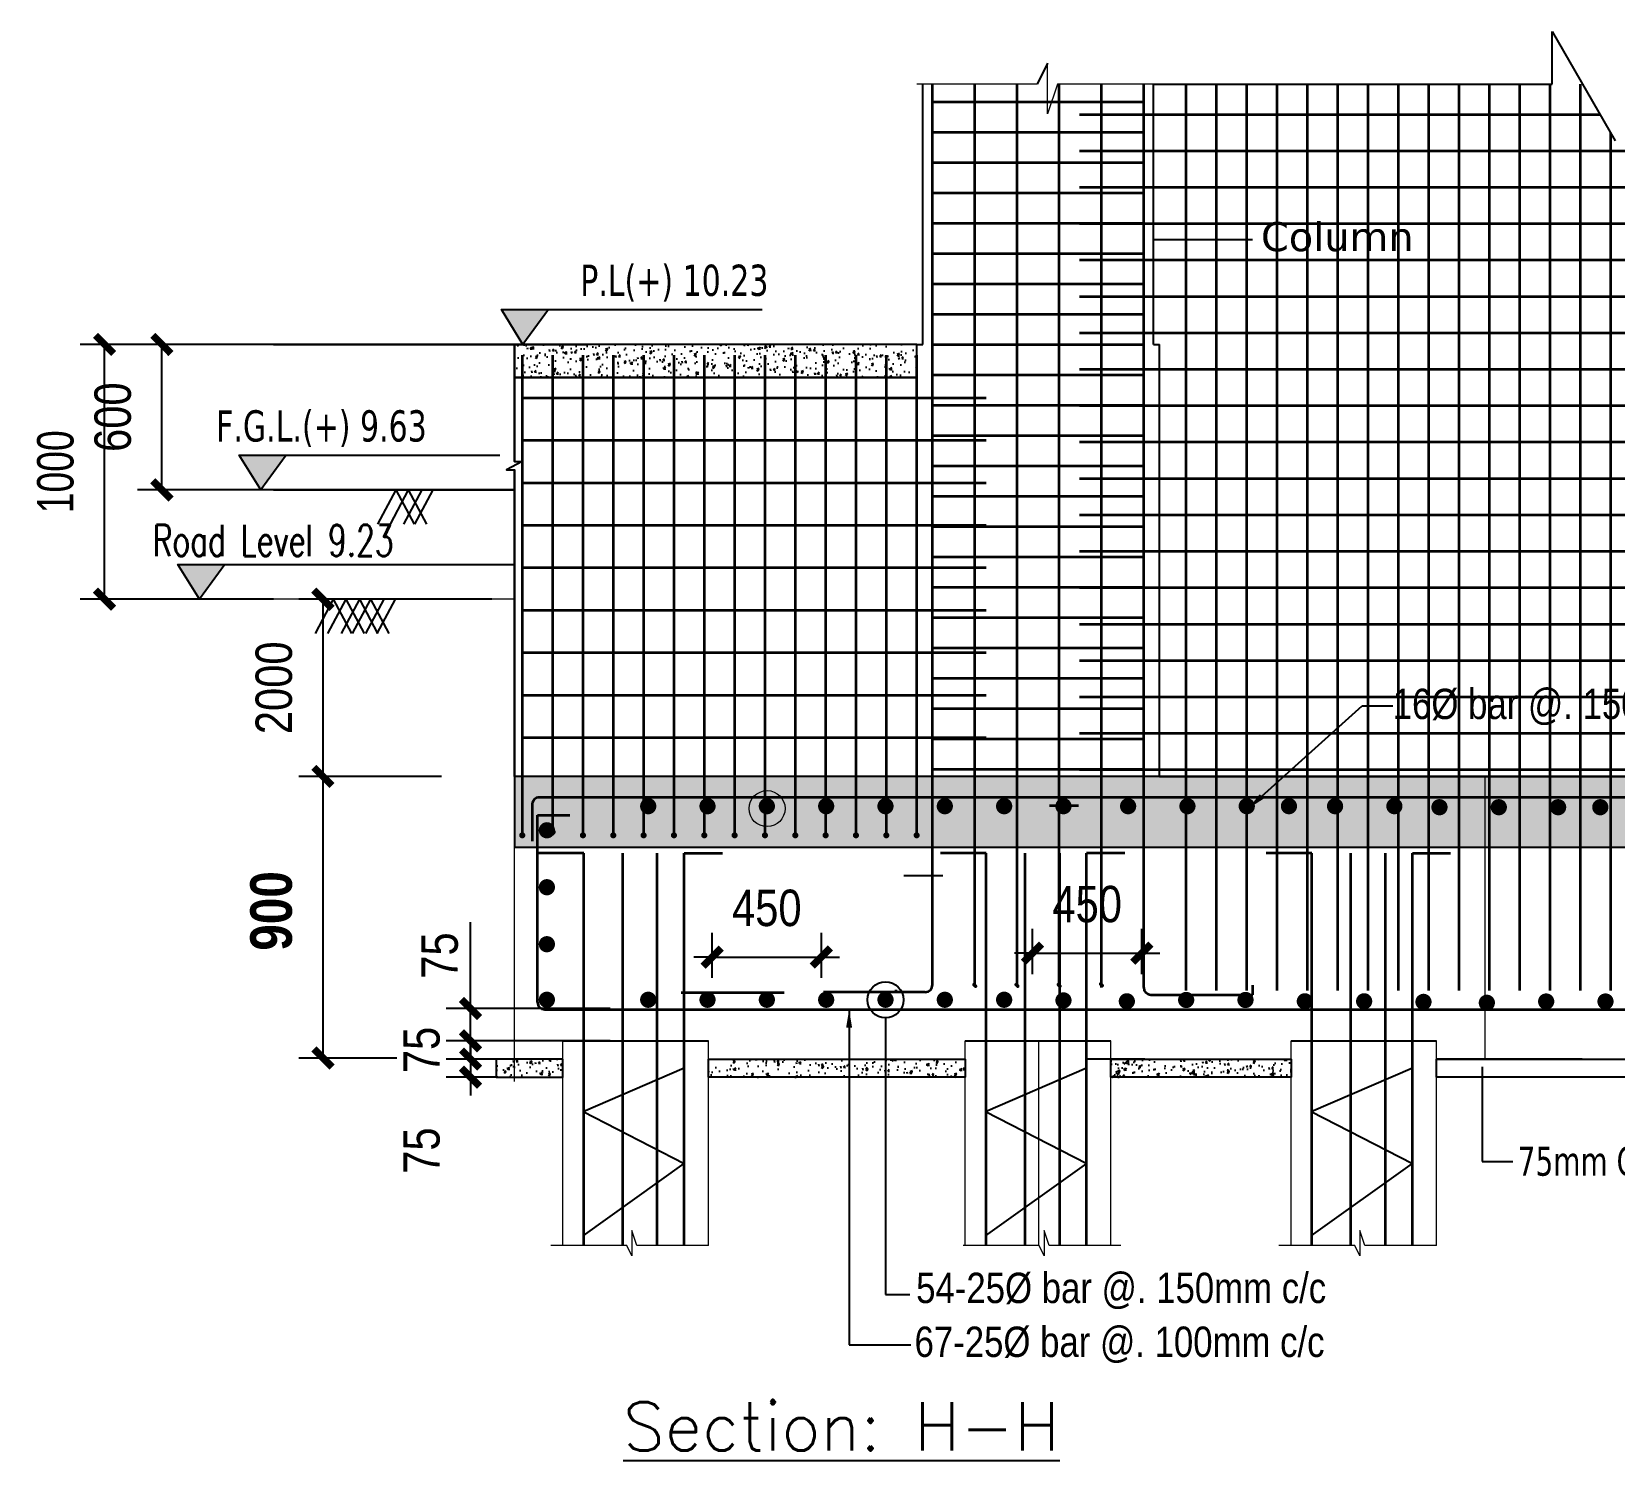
# Model space of a CAD drawing. Header units: millimetres. Extents: x 6239764 to 13047540, y 367704 to 979893.
# Drawn here: x 6588205 to 6594727, y 378090 to 383977 of the extents above; entities that cross this region are included whole.
import ezdxf

# ---------------------------------------------------------------- set-up
doc = ezdxf.new("R2010")
doc.units = ezdxf.units.MM
doc.header["$LTSCALE"] = 300
doc.linetypes.add('DASHED2', pattern=[0.375, 0.25, -0.125])
for name, color, linetype, lineweight in [('covering', 7, 'Continuous', 15), ('dimension', 194, 'Continuous', 20), ('ROD', 10, 'Continuous', 35)]:
    doc.layers.add(name, color=color, linetype=linetype, lineweight=lineweight)
doc.layers.add('DIM', color=4, linetype='Continuous')
doc.styles.add('AFTXT', font='')
doc.styles.add('NARROW', font='ARIALN.TTF')
doc.styles.get("Standard").update_dxf_attribs({"font": 'txt8.shx', "width": 0.7, "bigfont": 'hztxt_ii.shx'})
doc.styles.add('TEXT', font='swisscl.ttf')
doc.styles.add('ver', font='verdana.ttf')
doc.styles.get('AFTXT').set_extended_font_data('Romans.shx')
doc.linetypes.add('ZIGZAG', pattern='A,0.0001,-0.2,[131,ltypeshp.shx,S=0.2,R=0,X=-0.2,Y=0],-0.4,[131,ltypeshp.shx,S=0.2,R=180,X=0.2,Y=0],-0.2', length=0.8001)
doc.dimstyles.new('1_8 N1', dxfattribs={"dimscale": 1.5, "dimtxt": 48, "dimasz": 36, "dimexe": 18, "dimexo": 18, "dimgap": 15, "dimtad": 1, "dimdec": 1, "dimzin": 3, "dimdsep": 46, "dimlunit": 4, "dimtxsty": 'TEXT', "dimblk": 'ARCHTICK', "dimcen": 5, "dimdle": 18, "dimclrd": 8, "dimclre": 8, "dimclrt": 256, "dimadec": 0, "dimazin": 0, "dimtfac": 1, "dimtdec": 1, "dimtix": 1, "dimtmove": 0, "dimatfit": 3, "dimfxl": 0.18, "dimtvp": 0.75, "dimtolj": 1, "dimtzin": 0, "dimlwe": -1, "dimarcsym": 0})
doc.dimstyles.new('IED-2', dxfattribs={"dimscale": 50, "dimtxt": 3, "dimasz": 0.5, "dimexe": 2, "dimexo": 0, "dimgap": 2.5, "dimtad": 1, "dimdec": 0, "dimzin": 0, "dimdsep": 46, "dimtxsty": 'AFTXT', "dimblk": '_DOT7', "dimcen": 0.09, "dimclre": 7, "dimclrt": 3, "dimadec": 0, "dimazin": 0, "dimtfac": 1, "dimtdec": 0, "dimtix": 1, "dimtmove": 0, "dimatfit": 3, "dimldrblk": '_DOT7', "dimfxl": 1, "dimtolj": 1, "dimtzin": 0, "dimarcsym": 0})
pattern_1 = [(50, (-4423.5, -81742.45), (91.0923345, -7.9695428), [9.525, -104.775]), (355, (-4423.5, -81742.45), (-17.6217107, 95.5284226), [7.62, -83.8202921]), (100.4514447, (-4415.91, -81743.12), (73.4706235, 87.558876), [8.0950044, -89.0451223]), (46.1842, (-4423.5, -81717.05), (135.5395204, -21.021164), [14.2875, -157.1625]), (96.6355576, (-4412.2, -81718.8), (118.702067, 123.7130623), [12.1425116, -133.567804]), (351.1841512, (-4423.5, -81717.05), (118.702067, 123.7130623), [11.4299835, -125.729866]), (21, (-4410.8, -81723.4), (75.8071956, -51.1325991), [9.525, -104.775]), (326, (-4410.8, -81723.4), (30.9010142, 92.093983), [7.62, -83.82]), (71.451445, (-4404.48, -81727.66), (106.7082096, 40.9613844), [8.0950044, -89.0449688]), (37.5, (-4423.5, -81742.45), (1.54430163, 42.27751944), [0, -82.804, 0, -85.09, 0, -84.1375]), (7.5, (-4423.5, -81742.45), (33.40983126, 50.0902874), [0, -48.514, 0, -80.899, 0, -32.0675]), (327.5, (-4451.82, -81742.45), (67.79529758, -2.864372), [0, -31.75, 0, -99.06, 0, -131.445]), (317.5, (-4464.52, -81742.45), (74.0645907, 12.7132455), [0, -41.275, 0, -65.786, 0, -93.345])]

# ---------------------------------------------------------------- blocks, each defined once
blk = doc.blocks.new('_ArchTick')
at = {"color": 0, "linetype": 'ByBlock', "const_width": 0.4}
blk.add_lwpolyline([(-0.5, -0.5), (0.5, 0.5)], dxfattribs=at)
blk = doc.blocks.new('*D879')
at = {"color": 7, "lineweight": -2, "transparency": 16777216}
for p, q in [((6590494.3, 382688.3), (6588405.4, 382688.3)), ((6589201.4, 381638.3), (6588405.4, 381638.3))]:
    blk.add_line(p, q, dxfattribs=at)
at = {"color": 0, "lineweight": -2, "transparency": 16777216}
blk.add_line((6588505.4, 381638.3), (6588505.4, 382688.3), dxfattribs=at)
at = {"layer": 'Defpoints', "color": 0, "transparency": 16777216}
for p in [(6588505.4, 382688.3), (6590494.3, 382688.3), (6589201.4, 381638.3)]:
    blk.add_point(p, dxfattribs=at)
at = {"color": 0, "lineweight": -2, "transparency": 16777216, "xscale": 75, "yscale": 75, "zscale": 75}
for p, rotation in [((6588505.4, 382688.3), 90), ((6588505.4, 381638.3), 270)]:
    blk.add_blockref('_ArchTick', p, dxfattribs=dict(at, rotation=rotation))
at = {"color": 3, "transparency": 16777216, "insert": (6588303.6, 382163.3), "char_height": 150, "attachment_point": 5, "rotation": 90, "style": 'NARROW'}
blk.add_mtext('\\A1;{\\fSwis721 LtCn BT|b0|i0|c0|p34;1000}', dxfattribs=at)
blk = doc.blocks.new('_DOT7')
at = {"color": 7, "linetype": 'Continuous'}
blk.add_line((-0.5, 0), (-1, 0), dxfattribs=at)
at = {"color": 7, "linetype": 'Continuous', "const_width": 0.5}
blk.add_lwpolyline([(-0.25, 0, 1), (0.25, 0, 1), (-0.25, 0, 1)], format="xyb", dxfattribs=at)
blk = doc.blocks.new('*D880')
at = {"color": 7, "lineweight": -2, "transparency": 16777216}
for p, q in [((6589894.3, 380908), (6589305.4, 380908)), ((6589709.6, 379747.6), (6589305.4, 379747.6))]:
    blk.add_line(p, q, dxfattribs=at)
at = {"color": 0, "lineweight": -2, "transparency": 16777216}
blk.add_line((6589405.4, 380908), (6589405.4, 379747.6), dxfattribs=at)
at = {"layer": 'Defpoints', "color": 0, "transparency": 16777216}
for p in [(6589894.3, 380908), (6589405.4, 379747.6), (6589709.6, 379747.6, 0)]:
    blk.add_point(p, dxfattribs=at)
at = {"color": 0, "lineweight": -2, "transparency": 16777216, "xscale": 75, "yscale": 75, "zscale": 75}
for p, rotation in [((6589405.4, 380908), 90), ((6589405.4, 379747.6), 270)]:
    blk.add_blockref('_ArchTick', p, dxfattribs=dict(at, rotation=rotation))
at = {"color": 3, "transparency": 16777216, "insert": (6589192.9, 380353.9), "char_height": 150, "attachment_point": 5, "rotation": 90, "style": 'NARROW'}
blk.add_mtext('\\A1;{\\fArial Narrow|b1|i0|c0|p34;\\H1.143x;\\C2;900}', dxfattribs=at)
blk = doc.blocks.new('*D881')
at = {"color": 0, "lineweight": -2, "transparency": 16777216}
for p, q in [((6590013.5, 379951.5), (6590013.5, 380307.9)), ((6590013.5, 379818.6), (6590013.5, 379951.5))]:
    blk.add_line(p, q, dxfattribs=at)
at = {"color": 7, "lineweight": -2, "transparency": 16777216}
for p, q in [((6590588.7, 379951.5), (6589913.5, 379951.5)), ((6590588.7, 379818.6), (6589913.5, 379818.6))]:
    blk.add_line(p, q, dxfattribs=at)
at = {"layer": 'Defpoints', "color": 0, "transparency": 16777216}
for p in [(6590013.5, 379951.5), (6590588.7, 379951.5, 0), (6590588.7, 379818.6, 0)]:
    blk.add_point(p, dxfattribs=at)
at = {"color": 0, "lineweight": -2, "transparency": 16777216, "xscale": 75, "yscale": 75, "zscale": 75}
for p, rotation in [((6590013.5, 379951.5), 90), ((6590013.5, 379818.6), 270)]:
    blk.add_blockref('_ArchTick', p, dxfattribs=dict(at, rotation=rotation))
at = {"color": 3, "transparency": 16777216, "insert": (6589887.2, 380169.9), "char_height": 150, "attachment_point": 5, "rotation": 90, "style": 'NARROW'}
blk.add_mtext('\\A1;75', dxfattribs=at)
blk = doc.blocks.new('*D882')
at = {"color": 7, "lineweight": -2, "transparency": 16777216}
for p, q in [((6592329.3, 380093.8), (6592329.3, 380279.5)), ((6592779.4, 380093.8), (6592779.4, 380279.5))]:
    blk.add_line(p, q, dxfattribs=at)
at = {"color": 0, "lineweight": -2, "transparency": 16777216}
for p, q in [((6592329.3, 380179.5), (6592254.3, 380179.5)), ((6592329.3, 380179.5), (6592779.4, 380179.5)), ((6592779.4, 380179.5), (6592854.4, 380179.5))]:
    blk.add_line(p, q, dxfattribs=at)
at = {"layer": 'Defpoints', "color": 0, "transparency": 16777216}
for p in [(6592779.4, 380179.5), (6592329.3, 380093.8, 0), (6592779.4, 380093.8, 0)]:
    blk.add_point(p, dxfattribs=at)
at = {"color": 0, "lineweight": -2, "transparency": 16777216, "xscale": 75, "yscale": 75, "zscale": 75}
blk.add_blockref('_ArchTick', (6592329.3, 380179.5), dxfattribs=at)
at = {"color": 0, "lineweight": -2, "transparency": 16777216, "xscale": 75, "yscale": 75, "zscale": 75, "rotation": 180}
blk.add_blockref('_ArchTick', (6592779.4, 380179.5), dxfattribs=at)
at = {"color": 3, "transparency": 16777216, "insert": (6592554.4, 380381.1), "char_height": 150, "attachment_point": 5, "style": 'NARROW'}
blk.add_mtext('\\A1;450', dxfattribs=at)
blk = doc.blocks.new('*D883')
at = {"color": 0, "lineweight": -2, "transparency": 16777216}
for p, q in [((6590013.5, 379818.6), (6590013.5, 379893.6)), ((6590013.5, 379818.6), (6590013.5, 379743.6)), ((6590013.5, 379743.6), (6590013.5, 379668.6))]:
    blk.add_line(p, q, dxfattribs=at)
at = {"color": 7, "lineweight": -2, "transparency": 16777216}
for p, q in [((6590394.3, 379818.6), (6589913.5, 379818.6)), ((6590119.3, 379743.6), (6589913.5, 379743.6))]:
    blk.add_line(p, q, dxfattribs=at)
at = {"layer": 'Defpoints', "color": 0, "transparency": 16777216}
for p in [(6590394.3, 379818.6, 0), (6590013.5, 379743.6), (6590119.3, 379743.6, 0)]:
    blk.add_point(p, dxfattribs=at)
at = {"color": 0, "lineweight": -2, "transparency": 16777216, "xscale": 75, "yscale": 75, "zscale": 75}
for p, rotation in [((6590013.5, 379818.6), 270), ((6590013.5, 379743.6), 90)]:
    blk.add_blockref('_ArchTick', p, dxfattribs=dict(at, rotation=rotation))
at = {"color": 3, "transparency": 16777216, "insert": (6589812.2, 379781.1), "char_height": 150, "attachment_point": 5, "rotation": 90, "style": 'NARROW'}
blk.add_mtext('\\A1;75', dxfattribs=at)
blk = doc.blocks.new('*D884')
at = {"color": 0, "lineweight": -2, "transparency": 16777216}
for p, q in [((6590013.5, 379743.6), (6590013.5, 379818.6)), ((6590013.5, 379743.6), (6590013.5, 379668.6)), ((6590013.5, 379668.6), (6590013.5, 379593.6))]:
    blk.add_line(p, q, dxfattribs=at)
at = {"color": 7, "lineweight": -2, "transparency": 16777216}
for p, q in [((6590126, 379743.6), (6589913.5, 379743.6)), ((6590126, 379668.6), (6589913.5, 379668.6))]:
    blk.add_line(p, q, dxfattribs=at)
at = {"layer": 'Defpoints', "color": 0, "transparency": 16777216}
for p in [(6590126, 379743.6), (6590013.5, 379668.6), (6590126, 379668.6, 0)]:
    blk.add_point(p, dxfattribs=at)
at = {"color": 0, "lineweight": -2, "transparency": 16777216, "xscale": 75, "yscale": 75, "zscale": 75}
for p, rotation in [((6590013.5, 379743.6), 270), ((6590013.5, 379668.6), 90)]:
    blk.add_blockref('_ArchTick', p, dxfattribs=dict(at, rotation=rotation))
at = {"color": 3, "transparency": 16777216, "insert": (6589812.2, 379366.3), "char_height": 150, "attachment_point": 5, "rotation": 90, "style": 'NARROW'}
blk.add_mtext('\\A1;75', dxfattribs=at)
blk = doc.blocks.new('*D885')
at = {"color": 7, "lineweight": -2, "transparency": 16777216}
for p, q in [((6591009.2, 380078.1), (6591009.2, 380263.8)), ((6591459.3, 380078.1), (6591459.3, 380263.8))]:
    blk.add_line(p, q, dxfattribs=at)
at = {"color": 0, "lineweight": -2, "transparency": 16777216}
for p, q in [((6591009.2, 380163.8), (6590934.2, 380163.8)), ((6591009.2, 380163.8), (6591459.3, 380163.8)), ((6591459.3, 380163.8), (6591534.3, 380163.8))]:
    blk.add_line(p, q, dxfattribs=at)
at = {"layer": 'Defpoints', "color": 0, "transparency": 16777216}
for p in [(6591459.3, 380163.8), (6591009.2, 380078.1, 0), (6591459.3, 380078.1, 0)]:
    blk.add_point(p, dxfattribs=at)
at = {"color": 0, "lineweight": -2, "transparency": 16777216, "xscale": 75, "yscale": 75, "zscale": 75}
blk.add_blockref('_ArchTick', (6591009.2, 380163.8), dxfattribs=at)
at = {"color": 0, "lineweight": -2, "transparency": 16777216, "xscale": 75, "yscale": 75, "zscale": 75, "rotation": 180}
blk.add_blockref('_ArchTick', (6591459.3, 380163.8), dxfattribs=at)
at = {"color": 3, "transparency": 16777216, "insert": (6591234.3, 380365.4), "char_height": 150, "attachment_point": 5, "style": 'NARROW'}
blk.add_mtext('\\A1;450', dxfattribs=at)
blk = doc.blocks.new('*D886')
at = {"color": 7, "lineweight": -2, "transparency": 16777216}
for p, q in [((6590101.4, 381638.3), (6589305.4, 381638.3)), ((6589894.3, 380908), (6589305.4, 380908))]:
    blk.add_line(p, q, dxfattribs=at)
at = {"color": 0, "lineweight": -2, "transparency": 16777216}
blk.add_line((6589405.4, 381638.3), (6589405.4, 380908), dxfattribs=at)
at = {"layer": 'Defpoints', "color": 0, "transparency": 16777216}
for p in [(6590101.4, 381638.3, 0), (6589405.4, 380908), (6589894.3, 380908)]:
    blk.add_point(p, dxfattribs=at)
at = {"color": 0, "lineweight": -2, "transparency": 16777216, "xscale": 75, "yscale": 75, "zscale": 75}
for p, rotation in [((6589405.4, 381638.3), 90), ((6589405.4, 380908), 270)]:
    blk.add_blockref('_ArchTick', p, dxfattribs=dict(at, rotation=rotation))
at = {"color": 3, "transparency": 16777216, "insert": (6589203.8, 381273.2), "char_height": 150, "attachment_point": 5, "rotation": 90, "style": 'NARROW'}
blk.add_mtext('\\A1;2000', dxfattribs=at)
blk = doc.blocks.new('*D878')
at = {"color": 7, "lineweight": -2, "transparency": 16777216}
for p, q in [((6590194.3, 382688.3), (6588641.6, 382688.3)), ((6590194.3, 382088.3), (6588641.6, 382088.3))]:
    blk.add_line(p, q, dxfattribs=at)
at = {"color": 0, "lineweight": -2, "transparency": 16777216}
blk.add_line((6588741.6, 382088.3), (6588741.6, 382688.3), dxfattribs=at)
at = {"layer": 'Defpoints', "color": 0, "transparency": 16777216}
for p in [(6588741.6, 382688.3), (6590194.3, 382688.3, 0), (6590194.3, 382088.3, 0)]:
    blk.add_point(p, dxfattribs=at)
at = {"color": 0, "lineweight": -2, "transparency": 16777216, "xscale": 75, "yscale": 75, "zscale": 75}
for p, rotation in [((6588741.6, 382688.3), 90), ((6588741.6, 382088.3), 270)]:
    blk.add_blockref('_ArchTick', p, dxfattribs=dict(at, rotation=rotation))
at = {"color": 3, "transparency": 16777216, "insert": (6588540, 382388.3), "char_height": 150, "attachment_point": 5, "rotation": 90, "style": 'NARROW'}
blk.add_mtext('\\A1;600', dxfattribs=at)

msp = doc.modelspace()

# ---------------------------------------------------------------- hatches: boundary and pattern name
at = {"ltscale": 0.1}
h = msp.add_hatch(dxfattribs=at)
h.set_pattern_fill('AR-CONC', color=8, scale=0.5)
h.set_pattern_definition(pattern_1)
h.paths.add_polyline_path([(6591852.3, 382688.3), (6590194.3, 382688.3), (6590194.3, 382552.3), (6591852.3, 382552.3)])
h = msp.add_hatch(dxfattribs=at)
h.set_pattern_fill('AR-CONC', color=8, scale=0.5)
h.set_pattern_definition(pattern_1)
h.paths.add_polyline_path([(6598694.3, 380908), (6590194.3, 380908), (6590194.3, 380617), (6598696.1, 380617)])
h = msp.add_hatch(dxfattribs=at)
h.set_pattern_fill('AR-CONC', color=8, scale=0.5)
h.set_pattern_definition([(50, (12559.766, -79402.895), (91.0923345, -7.9695428), [9.525, -104.775]), (355, (12559.77, -79402.9), (-17.6217107, 95.5284226), [7.62, -83.8202921]), (100.4514447, (12567.36, -79403.56), (73.4706235, 87.558876), [8.0950044, -89.0451223]), (46.1842, (12559.77, -79377.5), (135.5395204, -21.021164), [14.2875, -157.1625]), (96.6355576, (12571.06, -79379.25), (118.702067, 123.7130623), [12.1425116, -133.567804]), (351.1841512, (12559.77, -79377.5), (118.702067, 123.7130623), [11.4299835, -125.729866]), (21, (12572.466, -79383.845), (75.8071956, -51.1325991), [9.525, -104.775]), (326, (12572.47, -79383.85), (30.9010142, 92.093983), [7.62, -83.82]), (71.451445, (12578.78, -79388.11), (106.7082096, 40.9613844), [8.0950044, -89.0449688]), (37.5, (12559.766, -79402.895), (1.54430163, 42.27751944), [0, -82.804, 0, -85.09, 0, -84.1375]), (7.5, (12559.766, -79402.895), (33.40983126, 50.0902874), [0, -48.514, 0, -80.899, 0, -32.0675]), (327.5, (12531.445, -79402.895), (67.79529758, -2.864372), [0, -31.75, 0, -99.06, 0, -131.445]), (317.5, (12518.745, -79402.895), (74.0645907, 12.7132455), [0, -41.275, 0, -65.786, 0, -93.345])])
h.paths.add_polyline_path([(6590994.3, 379743.6), (6592052.3, 379743.6), (6592052.3, 379668.6), (6590994.3, 379668.6)])
h.paths.add_polyline_path([(6590394.3, 379743.6), (6590119.3, 379743.6), (6590119.3, 379668.6), (6590394.3, 379668.6)])
h = msp.add_hatch(dxfattribs=at)
h.set_pattern_fill('AR-CONC', color=8)
h.set_pattern_definition([(50, (100974.21, -80785.87), (182.184669, -15.9390855), [19.05, -209.55]), (355, (100974.21, -80785.87), (-35.2434214, 191.056845), [15.24, -167.640584]), (100.4514447, (100989.4, -80787.2), (146.941247, 175.117752), [16.190009, -178.0902446]), (46.1842, (100974.2, -80735.07), (271.079041, -42.042328), [28.575, -314.325]), (96.6355576, (100996.8, -80738.57), (237.404134, 247.426125), [24.285023, -267.135608]), (351.184151, (100974.2, -80735.07), (237.404134, 247.426125), [22.859967, -251.459732]), (21, (100999.61, -80747.77), (151.6143913, -102.2651982), [19.05, -209.55]), (326, (100999.61, -80747.77), (61.8020283, 184.187966), [15.24, -167.64]), (71.451445, (101012.24, -80756.29), (213.4164193, 81.922769), [16.190009, -178.0899376]), (37.5, (100974.21, -80785.866), (3.08860325, 84.5550389), [0, -165.608, 0, -170.18, 0, -168.275]), (7.5, (100974.21, -80785.87), (66.8196625, 100.1805748), [0, -97.028, 0, -161.798, 0, -64.135]), (327.5, (100917.57, -80785.866), (135.5905952, -5.728744), [0, -63.5, 0, -198.12, 0, -262.89]), (317.5, (100892.17, -80785.87), (148.1291814, 25.426491), [0, -82.55, 0, -131.572, 0, -186.69])])
h.paths.add_polyline_path([(6592652.3, 379743.6), (6593394.3, 379743.6), (6593394.3, 379668.6), (6592652.3, 379668.6)])
h = msp.add_hatch(dxfattribs=at)
h.set_pattern_fill('AR-CONC', color=8, scale=0.5)
h.set_pattern_definition([(50, (100974.21, -80785.866), (91.0923345, -7.9695428), [9.525, -104.775]), (355, (100974.21, -80785.87), (-17.6217107, 95.5284226), [7.62, -83.8202921]), (100.4514447, (100981.8, -80786.53), (73.4706235, 87.558876), [8.0950044, -89.0451223]), (46.1842, (100974.21, -80760.47), (135.5395204, -21.021164), [14.2875, -157.1625]), (96.6355576, (100985.5, -80762.22), (118.702067, 123.7130623), [12.1425116, -133.567804]), (351.1841512, (100974.21, -80760.47), (118.702067, 123.7130623), [11.4299835, -125.729866]), (21, (100986.91, -80766.816), (75.8071956, -51.1325991), [9.525, -104.775]), (326, (100986.91, -80766.82), (30.9010142, 92.093983), [7.62, -83.82]), (71.451445, (100993.23, -80771.08), (106.7082096, 40.9613844), [8.0950044, -89.0449688]), (37.5, (100974.21, -80785.866), (1.54430163, 42.27751944), [0, -82.804, 0, -85.09, 0, -84.1375]), (7.5, (100974.21, -80785.866), (33.40983126, 50.0902874), [0, -48.514, 0, -80.899, 0, -32.0675]), (327.5, (100945.89, -80785.866), (67.79529758, -2.864372), [0, -31.75, 0, -99.06, 0, -131.445]), (317.5, (100933.19, -80785.866), (74.0645907, 12.7132455), [0, -41.275, 0, -65.786, 0, -93.345])])
h.paths.add_polyline_path([(6592652.3, 379743.6), (6593394.3, 379743.6), (6593394.3, 379668.6), (6592652.3, 379668.6)])
at = {"layer": 'DIM', "ltscale": 3}
for points in [[(6590337.6, 382831.7), (6590143.8, 382831.7), (6590232.8, 382688.3)], [(6589254, 382231.7), (6589060.2, 382231.7), (6589149.1, 382088.3)], [(6589001.8, 381781.7), (6588807.9, 381781.7), (6588896.9, 381638.3)]]:
    msp.add_hatch(color=256, dxfattribs=at).paths.add_polyline_path(points)
at = {"layer": 'ROD'}
h = msp.add_hatch(dxfattribs=at)
h.set_pattern_fill('ANSI31', color=256)
h.set_pattern_definition([(45, (6425237.71502, 686449.26191), (-0.08838834765, 0.08838834765), [])])
h.paths.add_polyline_path([(6592098, 380047.8, 1), (6592085.3, 380047.8, 1)])
h = msp.add_hatch(dxfattribs=at)
h.set_pattern_fill('ANSI31', color=256)
h.set_pattern_definition([(45, (6425411.71502, 686449.26191), (-0.08838834765, 0.08838834765), [])])
h.paths.add_polyline_path([(6592272, 380047.8, 1), (6592259.3, 380047.8, 1)])
h = msp.add_hatch(dxfattribs=at)
h.set_pattern_fill('ANSI31', color=256)
h.set_pattern_definition([(45, (6425585.71502, 686449.26191), (-0.08838834765, 0.08838834765), [])])
h.paths.add_polyline_path([(6592446, 380047.8, 1), (6592433.3, 380047.8, 1)])
h = msp.add_hatch(dxfattribs=at)
h.set_pattern_fill('ANSI31', color=256)
h.set_pattern_definition([(45, (6425759.71502, 686451.96693), (-0.08838834765, 0.08838834765), [])])
h.paths.add_polyline_path([(6592620, 380050.5, 1), (6592607.3, 380050.5, 1)])

# ---------------------------------------------------------------- linework, layer by layer
at = {"color": 6, "ltscale": 0.1}
for p, q in [((6594469.7, 383761), (6594469.7, 383976.8)), ((6594469.7, 383976.8), (6594729.6, 383526.9)), ((6592827.3, 383761), (6594469.7, 383761)), ((6591852.3, 382688.3), (6590194.3, 382688.3)), ((6590194.3, 382205.4, 0), (6590194.3, 382688.3)), ((6591852.3, 382552.3), (6590194.3, 382552.3)), ((6590194.3, 380908, 0), (6590194.3, 382171.2, 0)), ((6592792, 379743.6, 0), (6592552.2, 379743.6)), ((6594594.3, 379743.6, 0), (6593994.3, 379743.6, 0)), ((6594594.3, 379668.6, 0), (6593994.3, 379668.6, 0)), ((6594594.3, 379668.6, 0), (6594594.3, 379668.6, 0))]:
    msp.add_line(p, q, dxfattribs=at)
at = {"lineweight": 25}
for p, q in [((6592390.4, 383846.3), (6592348, 383760.9)), ((6591877.3, 382688.3), (6591877.3, 383760.9)), ((6592827.3, 382688.3), (6592827.3, 383761)), ((6589201.4, 382688.3, 0), (6590494.3, 382688.3, 0)), ((6591852.3, 382688.3), (6591877.3, 382688.3)), ((6592827.3, 382688.3), (6592852.3, 382688.3)), ((6592852.3, 380908), (6592852.3, 382688.3)), ((6589201.4, 382088.3, 0), (6590194.3, 382088.3, 0)), ((6592852.3, 380908), (6596852.3, 380908)), ((6591798.4, 380500.2, 0), (6591959.8, 380500.2, 0)), ((6590882, 380016.5, 0), (6591182, 380016.5, 0))]:
    msp.add_line(p, q, dxfattribs=at)
at = {"lineweight": 0, "ltscale": 1500}
for p, q in [((6590026.5, 382688.3, 0), (6589175.2, 382688.3, 0)), ((6590026.5, 382088.3, 0), (6589175.2, 382088.3, 0)), ((6590194.3, 381638.3, 0), (6589196.9, 381638.3))]:
    msp.add_line(p, q, dxfattribs=at)
at = {"color": 7, "lineweight": 25}
for p, q in [((6589705.5, 382088.3, 0), (6589630.1, 381947.6, 0)), ((6589757.2, 382088.3, 0), (6589681.8, 381947.6, 0)), ((6589705.5, 382088.3, 0), (6589780.9, 381947.6, 0)), ((6589812.9, 382088.3, 0), (6589737.5, 381947.6, 0)), ((6589757.2, 382088.3, 0), (6589832.6, 381947.6, 0)), ((6589858.6, 382088.3, 0), (6589783.2, 381947.6, 0)), ((6589448.1, 381638.3, 0), (6589372.7, 381497.6, 0)), ((6589499.7, 381638.3, 0), (6589424.3, 381497.6, 0)), ((6589448.1, 381638.3, 0), (6589523.5, 381497.6, 0)), ((6589555.4, 381638.3, 0), (6589480, 381497.6, 0)), ((6589499.7, 381638.3, 0), (6589575.1, 381497.6, 0)), ((6589601.1, 381638.3, 0), (6589525.7, 381497.6, 0)), ((6589555.4, 381638.3, 0), (6589630.8, 381497.6, 0)), ((6589656.8, 381638.3, 0), (6589581.4, 381497.6, 0)), ((6589601.1, 381638.3, 0), (6589676.5, 381497.6, 0)), ((6589702.5, 381638.3, 0), (6589627.1, 381497.6, 0))]:
    msp.add_line(p, q, dxfattribs=at)
at = {"color": 6, "ltscale": 0.1}
msp.add_lwpolyline([(6590194.3, 382688.3), (6590194.3, 382205.4), (6590226.6, 382205.4), (6590162, 382171.2), (6590194.3, 382171.2), (6590194.3, 380908)], dxfattribs=at)
for points in [[(6591852.3, 382688.3), (6590194.3, 382688.3), (6590194.3, 382552.3), (6591852.3, 382552.3)], [(6598694.3, 380908), (6590194.3, 380908), (6590194.3, 380617), (6598696.1, 380617)]]:
    msp.add_lwpolyline(points, close=True, dxfattribs=at)
at = {"lineweight": 25, "elevation": 0}
for points in [[(6590394.3, 379743.6), (6590119.3, 379743.6), (6590119.3, 379668.6), (6590394.3, 379668.6)], [(6590994.3, 379743.6), (6592052.3, 379743.6), (6592052.3, 379668.6), (6590994.3, 379668.6)], [(6592652.3, 379743.6), (6593394.3, 379743.6), (6593394.3, 379668.6), (6592652.3, 379668.6)], [(6593994.3, 379743.6), (6594894.3, 379743.6), (6594894.3, 379668.6), (6593994.3, 379668.6)]]:
    msp.add_lwpolyline(points, close=True, dxfattribs=at)
at = {"color": 6, "ltscale": 0.1}
msp.add_circle((6591723.4, 379987.8, 0), 74.3, dxfattribs=at)
msp.add_circle((6591723.4, 379987.8, 0), 74.3, dxfattribs=at)
at = {"layer": 'covering', "lineweight": 0, "ltscale": 1500}
for p, q in [((6591852.3, 382688.3), (6591852.3, 380908)), ((6590194.3, 379651.6, 0), (6590194.3, 380908, 0)), ((6590194.3, 380908, 0), (6591852.3, 380908)), ((6594194.3, 379743.6, 0), (6594194.3, 380908, 0)), ((6590194.3, 380617, 0), (6591852.3, 380617)), ((6590394.3, 378975.3, 0), (6590394.3, 379818.6, 0)), ((6590394.3, 378975.4, 0), (6590394.3, 379818.6, 0)), ((6590894.3, 378975.3, 0), (6590894.3, 379818.6, 0)), ((6590994.3, 378975.4, 0), (6590994.3, 379818.6, 0)), ((6592052.3, 378975.4, 0), (6592052.3, 379818.6, 0)), ((6592354.7, 378975.3, 0), (6592354.7, 379818.6, 0)), ((6592652.3, 378975.4, 0), (6592652.3, 379818.6, 0)), ((6593394.3, 378975.4, 0), (6593394.3, 379818.6, 0)), ((6593994.3, 378975.4, 0), (6593994.3, 379818.6, 0))]:
    msp.add_line(p, q, dxfattribs=at)
at = {"layer": 'covering', "linetype": 'DASHED2', "lineweight": 0, "ltscale": 1500}
for points in [[(6592864, 383761), (6592432.2, 383761), (6592390.4, 383638.2), (6592390.4, 383846.3)], [(6592348, 383760.9), (6591852.3, 383760.9)], [(6592693.5, 378975.4), (6592398.3, 378975.4), (6592377.4, 379036.8), (6592377.4, 378932.7), (6592356.2, 378975.4), (6592043.5, 378975.4)]]:
    msp.add_lwpolyline(points, dxfattribs=at)
at = {"layer": 'covering', "linetype": 'DASHED2', "lineweight": 0, "ltscale": 1500, "elevation": 0}
for points in [[(6590994.3, 378975.4), (6590699.1, 378975.4), (6590678.2, 379036.8), (6590678.2, 378932.7), (6590657, 378975.4), (6590344.3, 378975.4)], [(6593994.3, 378975.4), (6593699.1, 378975.4), (6593678.2, 379036.8), (6593678.2, 378932.7), (6593657, 378975.4), (6593344.3, 378975.4)]]:
    msp.add_lwpolyline(points, dxfattribs=at)
at = {"layer": 'DIM'}
msp.add_line((6593687, 381198.6, 0), (6593813.4, 381198.9, 0), dxfattribs=at)
at = {"layer": 'DIM', "linetype": 'ZIGZAG', "ltscale": 0.1}
for p, q in [((6590394.3, 379818.6, 0), (6590994.3, 379818.6, 0)), ((6592052.3, 379818.6, 0), (6592652.3, 379818.6, 0)), ((6593394.3, 379818.6, 0), (6593994.3, 379818.6, 0))]:
    msp.add_line(p, q, dxfattribs=at)
at = {"layer": 'DIM', "ltscale": 3, "elevation": 0}
for points in [[(6590334.2, 382831.4), (6590229.6, 382688.3), (6590140.6, 382831.7), (6591214.7, 382831.7)], [(6589253.8, 382231.4), (6589149.1, 382088.3), (6589060.2, 382231.7), (6590134.3, 382231.7)], [(6589001.6, 381781.4), (6588896.9, 381638.3), (6588807.9, 381781.7), (6590194.3, 381781.7)]]:
    msp.add_lwpolyline(points, dxfattribs=at)
at = {"layer": 'dimension', "lineweight": 20, "ltscale": 100}
for centre in [(6591235.3, 380775.4, 0), (6591723.4, 379987.8, 0)]:
    msp.add_circle(centre, 74.3, dxfattribs=at)
at = {"layer": 'ROD'}
for p, q in [((6591917.3, 380049.6), (6591917.3, 383760.9)), ((6592091.3, 380049.6), (6592091.3, 383760.9)), ((6592265.3, 380049.6), (6592265.3, 383760.9)), ((6592439.3, 380049.6), (6592439.3, 383760.9)), ((6592613.3, 380038.1), (6592613.3, 383761)), ((6592787.3, 380038.1), (6592787.3, 383761)), ((6592960.4, 383760.9), (6592960.4, 380026.3)), ((6593085.4, 383760.9), (6593085.4, 380026.3)), ((6593210.4, 383760.9), (6593210.4, 380026.3)), ((6593335.4, 383760.9), (6593335.4, 380026.3)), ((6593460.4, 383760.9), (6593460.4, 380026.3)), ((6593585.4, 383760.9), (6593585.4, 380026.3)), ((6593710.4, 383760.9), (6593710.4, 380026.3)), ((6593835.4, 383760.9), (6593835.4, 380026.3)), ((6593960.4, 383760.9), (6593960.4, 380026.3)), ((6594085.4, 383760.9), (6594085.4, 380026.3)), ((6594210.4, 383760.9), (6594210.4, 380026.3)), ((6594335.4, 383760.9), (6594335.4, 380026.3)), ((6594460.4, 383760.9), (6594460.4, 380026.3)), ((6594585.4, 383760.9), (6594585.4, 380026.3)), ((6591917.3, 383688.3, 0), (6592787.3, 383688.3, 0)), ((6592522.3, 383636.1), (6594666.5, 383636.1)), ((6591917.3, 383563.3, 0), (6592787.3, 383563.3, 0)), ((6594710.4, 383560.1), (6594710.4, 380026.3)), ((6592522.3, 383486.1), (6597217.5, 383486.1)), ((6591917.3, 383438.3, 0), (6592787.3, 383438.3, 0)), ((6592522.3, 383336.1), (6597217.5, 383336.1)), ((6591917.3, 383313.3, 0), (6592787.3, 383313.3, 0)), ((6591917.3, 383188.3, 0), (6592787.3, 383188.3, 0)), ((6592522.3, 383186.1), (6597217.5, 383186.1)), ((6591917.3, 383063.3, 0), (6592787.3, 383063.3, 0)), ((6592522.3, 383036.1), (6597217.5, 383036.1)), ((6591917.3, 382938.3, 0), (6592787.3, 382938.3, 0)), ((6592522.3, 382886.1), (6597217.5, 382886.1)), ((6591917.3, 382813.3, 0), (6592787.3, 382813.3, 0)), ((6591917.3, 382688.3, 0), (6592787.3, 382688.3, 0)), ((6592522.3, 382736.1), (6597217.5, 382736.1)), ((6590226.6, 382643.4), (6590226.6, 380666.6)), ((6590351.6, 382643.4), (6590351.6, 380666.6)), ((6590476.6, 382643.4), (6590476.6, 380666.6)), ((6590476.6, 382643.4), (6590476.6, 380666.6)), ((6590601.6, 382643.4), (6590601.6, 380666.6)), ((6590726.6, 382643.4), (6590726.6, 380666.6)), ((6590851.6, 382643.4), (6590851.6, 380666.6)), ((6590976.6, 382643.4), (6590976.6, 380666.6)), ((6591101.6, 382643.4), (6591101.6, 380666.6)), ((6591226.6, 382643.4), (6591226.6, 380666.6)), ((6591351.6, 382643.4), (6591351.6, 380666.6)), ((6591476.6, 382643.4), (6591476.6, 380666.6)), ((6591601.6, 382643.4), (6591601.6, 380666.6)), ((6591726.6, 382643.4), (6591726.6, 380666.6)), ((6591851.6, 382643.4), (6591851.6, 380666.6)), ((6591917.3, 382563.3, 0), (6592787.3, 382563.3, 0)), ((6592522.3, 382586.1), (6597217.5, 382586.1)), ((6590226.6, 382468.4), (6592138.6, 382468.4)), ((6591917.3, 382438.3, 0), (6592787.3, 382438.3, 0)), ((6592522.3, 382436.1), (6597217.5, 382436.1)), ((6590226.6, 382293.4), (6592138.6, 382293.4)), ((6591917.3, 382313.3, 0), (6592787.3, 382313.3, 0)), ((6592522.3, 382286.1), (6597217.5, 382286.1)), ((6591917.3, 382188.3, 0), (6592787.3, 382188.3, 0)), ((6590226.6, 382118.4), (6592138.6, 382118.4)), ((6592522.3, 382136.1), (6597217.5, 382136.1)), ((6591917.3, 382063.3, 0), (6592787.3, 382063.3, 0)), ((6592522.3, 381986.1), (6597217.5, 381986.1)), ((6590226.6, 381943.4), (6592138.6, 381943.4)), ((6591917.3, 381938.3, 0), (6592787.3, 381938.3, 0)), ((6592522.3, 381836.1), (6597217.5, 381836.1)), ((6590226.6, 381768.4), (6592138.6, 381768.4)), ((6591917.3, 381813.3, 0), (6592787.3, 381813.3, 0)), ((6591917.3, 381688.3, 0), (6592787.3, 381688.3, 0)), ((6592522.3, 381686.1), (6597217.5, 381686.1)), ((6590226.6, 381593.4), (6592138.6, 381593.4)), ((6591917.3, 381563.3, 0), (6592787.3, 381563.3, 0)), ((6592522.3, 381536.1), (6597217.5, 381536.1)), ((6590226.6, 381418.4), (6592138.6, 381418.4)), ((6591917.3, 381438.3, 0), (6592787.3, 381438.3, 0)), ((6592522.3, 381386.1), (6597217.5, 381386.1)), ((6591917.3, 381313.3, 0), (6592787.3, 381313.3, 0)), ((6590226.6, 381243.4), (6592138.6, 381243.4)), ((6590226.6, 381243.4), (6592138.6, 381243.4)), ((6591917.3, 381188.3, 0), (6592787.3, 381188.3, 0)), ((6592522.3, 381236.1), (6597217.5, 381236.1)), ((6590226.6, 381068.4), (6592138.6, 381068.4)), ((6591917.3, 381063.3, 0), (6592787.3, 381063.3, 0)), ((6592522.3, 381086.1), (6597217.5, 381086.1)), ((6591917.3, 380938.3, 0), (6592787.3, 380938.3, 0)), ((6592522.3, 380936.1), (6597217.5, 380936.1)), ((6592398.7, 380787.7, 0), (6592518.7, 380787.7, 0)), ((6590289.3, 379977.6, 0), (6590289.3, 380749.1, 0)), ((6590289.3, 380749.1, 0), (6590423.2, 380749.1, 0)), ((6590479.9, 380592.4, 0), (6590291.9, 380592.4, 0)), ((6590479.9, 378975.3, 0), (6590479.9, 380592.4, 0)), ((6590640.9, 378975.4, 0), (6590640.9, 380592.4, 0)), ((6590783.2, 378975.4, 0), (6590783.2, 380592.4, 0)), ((6590894.2, 378975.3, 0), (6590894.2, 380592.4, 0)), ((6592137.9, 380592.4, 0), (6591949.9, 380592.4, 0)), ((6592137.9, 378975.3, 0), (6592137.9, 380592.4, 0)), ((6592298.9, 378975.4, 0), (6592298.9, 380592.4, 0)), ((6592441.2, 378975.4, 0), (6592441.2, 380592.4, 0)), ((6592552.2, 378975.3, 0), (6592552.2, 380592.4, 0)), ((6592709.9, 380592.4, 0), (6592552.2, 380592.4, 0)), ((6593479.9, 380592.4, 0), (6593291.9, 380592.4, 0)), ((6593479.9, 378975.3, 0), (6593479.9, 380592.4, 0)), ((6593640.9, 378975.4, 0), (6593640.9, 380592.4, 0)), ((6593783.2, 378975.4, 0), (6593783.2, 380592.4, 0)), ((6593894.2, 378975.3, 0), (6593894.2, 380592.4, 0)), ((6591051.9, 380590.7, 0), (6590894.2, 380590.7, 0)), ((6594051.9, 380590.7, 0), (6593894.2, 380590.7, 0)), ((6591306, 380016.5, 0), (6590880.9, 380016.5, 0)), ((6591887.3, 380019.6), (6591467.3, 380019.6)), ((6591767.3, 380019.6, 0), (6591767.3, 380028.4, 0)), ((6592817.3, 380008.1), (6593237.3, 380008.1)), ((6593237.3, 380008.1), (6593237.3, 380048.4)), ((6590319.3, 379947.6, 0), (6598580.5, 379947.6, 0))]:
    msp.add_line(p, q, dxfattribs=at)
at = {"layer": 'ROD', "lineweight": 25}
for p, q in [((6590477.9, 379526.8, 0), (6590894.2, 379707.9, 0)), ((6592135.9, 379526.8, 0), (6592552.2, 379707.9, 0)), ((6593477.9, 379526.8, 0), (6593894.2, 379707.9, 0)), ((6590477.9, 379526.8, 0), (6590894.3, 379313, 0)), ((6592135.9, 379526.8, 0), (6592552.3, 379313, 0)), ((6593477.9, 379526.8, 0), (6593894.3, 379313, 0)), ((6590477.9, 379015.6, 0), (6590894.3, 379313, 0)), ((6592135.9, 379015.6, 0), (6592552.3, 379313, 0)), ((6593477.9, 379015.6, 0), (6593894.3, 379313, 0))]:
    msp.add_line(p, q, dxfattribs=at)
at = {"layer": 'ROD', "elevation": 0}
msp.add_lwpolyline([(6598589.9, 380821.6), (6590297.4, 380821.6, 0.414214), (6590267.4, 380791.6), (6590267.4, 380641.8)], format="xyb", dxfattribs=at)
at = {"layer": 'ROD', "const_width": 33.4, "elevation": 0}
for points in [[(6590762.3, 380785.4, -1), (6590728.9, 380785.4, -1)], [(6591006.7, 380785.4, -1), (6590973.3, 380785.4, -1)], [(6591251.2, 380785.4, -1), (6591217.8, 380785.4, -1)], [(6591495.6, 380785.4, -1), (6591462.2, 380785.4, -1)], [(6591740.1, 380785.4, -1), (6591706.6, 380785.4, -1)], [(6591984.5, 380785.4, -1), (6591951.1, 380785.4, -1)], [(6592229, 380785.4, -1), (6592195.5, 380785.4, -1)], [(6592473.4, 380785.4, -1), (6592440, 380785.4, -1)], [(6592739.8, 380785.4, -1), (6592706.4, 380785.4, -1)], [(6592984.2, 380785.4, -1), (6592950.8, 380785.4, -1)], [(6593228.7, 380785.4, -1), (6593195.2, 380785.4, -1)], [(6593402.5, 380785.4, -1), (6593369.1, 380785.4, -1)], [(6593592.5, 380785.4, -1), (6593559.1, 380785.4, -1)], [(6593836.9, 380785.4, -1), (6593803.5, 380785.4, -1)], [(6594022.8, 380781.2, -1), (6593989.3, 380781.2, -1)], [(6594267.2, 380781.2, -1), (6594233.8, 380781.2, -1)], [(6594511.6, 380781.2, -1), (6594478.2, 380781.2, -1)], [(6594685.4, 380781.2, -1), (6594652, 380781.2, -1)], [(6590344.8, 380686.2, -1), (6590311.4, 380686.2, -1)], [(6590344.8, 380451.5, -1), (6590311.4, 380451.5, -1)], [(6590344.8, 380216.7, -1), (6590311.4, 380216.7, -1)], [(6590344.8, 379987.8, -1), (6590311.4, 379987.8, -1)], [(6590762.3, 379987.8, -1), (6590728.9, 379987.8, -1)], [(6591006.7, 379987.8, -1), (6590973.3, 379987.8, -1)], [(6591251.2, 379987.8, -1), (6591217.8, 379987.8, -1)], [(6591495.6, 379987.8, -1), (6591462.2, 379987.8, -1)], [(6591740.1, 379987.8, -1), (6591706.6, 379987.8, -1)], [(6591984.5, 379987.8, -1), (6591951.1, 379987.8, -1)], [(6592229, 379987.8, -1), (6592195.5, 379987.8, -1)], [(6592473.4, 379985.3, -1), (6592440, 379985.3, -1)], [(6592734.5, 379981.6, -1), (6592701.1, 379981.6, -1)], [(6592979, 379986.9, -1), (6592945.6, 379986.9, -1)], [(6593223.4, 379986.9, -1), (6593190, 379986.9, -1)], [(6593467.9, 379981.5, -1), (6593434.5, 379981.5, -1)], [(6593712.3, 379981.5, -1), (6593678.9, 379981.5, -1)], [(6593956.8, 379979, -1), (6593923.4, 379979, -1)], [(6594217.9, 379975.3, -1), (6594184.5, 379975.3, -1)], [(6594462.4, 379980.6, -1), (6594429, 379980.6, -1)], [(6594706.8, 379980.6, -1), (6594673.4, 379980.6, -1)]]:
    msp.add_lwpolyline(points, format="xyb", close=True, dxfattribs=at)
at = {"layer": 'ROD', "const_width": 12.5}
for points in [[(6590220.4, 380665.4, 1), (6590232.9, 380665.4, 1)], [(6590345.4, 380679, 1), (6590357.9, 380679, 1)], [(6590470.4, 380665.4, 1), (6590482.9, 380665.4, 1)], [(6590595.4, 380665.4, 1), (6590607.9, 380665.4, 1)], [(6590720.4, 380665.4, 1), (6590732.9, 380665.4, 1)], [(6590845.4, 380665.4, 1), (6590857.9, 380665.4, 1)], [(6590970.4, 380665.4, 1), (6590982.9, 380665.4, 1)], [(6591095.4, 380665.4, 1), (6591107.9, 380665.4, 1)], [(6591220.4, 380665.4, 1), (6591232.9, 380665.4, 1)], [(6591345.4, 380665.4, 1), (6591357.9, 380665.4, 1)], [(6591470.4, 380665.4, 1), (6591482.9, 380665.4, 1)], [(6591595.4, 380665.4, 1), (6591607.9, 380665.4, 1)], [(6591720.4, 380665.4, 1), (6591732.9, 380665.4, 1)], [(6591845.4, 380665.4, 1), (6591857.9, 380665.4, 1)]]:
    msp.add_lwpolyline(points, format="xyb", close=True, dxfattribs=at)
at = {"layer": 'ROD'}
for centre, start, end in [((6591887.3, 380049.6), 270, 0), ((6592817.3, 380038.1), 180, 270), ((6590319.3, 379977.6, 0), 180, 270)]:
    msp.add_arc(centre, 30, start, end, dxfattribs=at)

# ---------------------------------------------------------------- texts
at = {"lineweight": 25, "style": 'NARROW'}
msp.add_text('67-25Ø bar @. 100mm c/c', height=125, dxfattribs=at).set_placement((6591843.1, 378516.1, 0))
at = {"ltscale": 1500, "attachment_point": 1}
for s, insert, char_height, width, style in [('Column', (6593270.4, 383192.1), 119.77, 1192.266, 'ver'), ('16%%C bar @. 150mm c/c both way', (6593813.4, 381269.4, 0), 125, 2179.751, 'NARROW'), ('54-25%%C bar @. 150mm c/c ', (6591849.7, 378863.1, 0), 125, 2039.362, 'NARROW')]:
    msp.add_mtext(s, dxfattribs=dict(at, insert=insert, char_height=char_height, width=width, style=style))
for s, insert, char_height, width in [('{\\fVerdana|b0|i0|c0|p34;P.L(+) 10.23}', (6590465.5, 383016.7, 0), 128.656, 143551.162), ('{\\fVerdana|b0|i0|c0|p34;F.G.L.(+) 9.63}', (6588965.5, 382416.7, 0), 128.656, 143551.162), ('{\\fVerdana|b0|i0|c0|p34;75mm C.C.}', (6594328.6, 379382.8, 0), 119.769, 4739.703)]:
    msp.add_mtext(s, dxfattribs=dict(at, insert=insert, char_height=char_height, width=width))
at = {"ltscale": 1500, "insert": (6588704.3, 381944.9, 0), "char_height": 128.656, "attachment_point": 1}
msp.add_mtext('Road Level 9.23', dxfattribs=at)
at = {"layer": 'DIM', "lineweight": 25}
msp.add_text('%%USection: H-H', height=200, dxfattribs=at).set_placement((6590641.9, 378130, 0))

# ---------------------------------------------------------------- dimensions: what is measured, and where the dimension line sits
for base, p1, p2, text, picture, middle in [((6588505.4, 382688.3, 0), (6589201.4, 381638.3, 0), (6590494.3, 382688.3, 0), '{\\fSwis721 LtCn BT|b0|i0|c0|p34;1000}', '*D879', (6588303.6, 382163.3, 0)), ((6589405.4, 380908), (6590101.4, 381638.3, 0), (6589894.3, 380908), '2000', '*D886', (6589203.8, 381273.2))]:
    dim = msp.add_linear_dim(base=base, p1=p1, p2=p2, angle=90, text=text, dimstyle='IED-2', override={"dimasz": 1.5, "dimtxsty": 'NARROW', "dimblk1": 'ArchTick', "dimblk2": 'ArchTick', "dimsah": 1})
    dim.commit()
    dim.dimension.update_dxf_attribs({"geometry": picture, "text_midpoint": middle})
for base, p1, p2, override, picture, middle in [((6588741.6, 382688.3, 0), (6590194.3, 382088.3, 0), (6590194.3, 382688.3, 0), {"dimasz": 1.5, "dimtxsty": 'NARROW', "dimblk1": 'ArchTick', "dimblk2": 'ArchTick', "dimsah": 1}, '*D878', (6588540, 382388.3, 0)), ((6590013.5, 379743.6, 0), (6590394.3, 379818.6, 0), (6590119.3, 379743.6, 0), {"dimasz": 1.5, "dimtxsty": 'NARROW', "dimblk1": 'ArchTick', "dimblk2": 'ArchTick', "dimsah": 1, "dimtmove": 2}, '*D883', (6589812.2, 379781.1, 0))]:
    dim = msp.add_linear_dim(base=base, p1=p1, p2=p2, angle=90, dimstyle='IED-2', override=override)
    dim.commit()
    dim.dimension.update_dxf_attribs({"geometry": picture, "text_midpoint": middle})
for base, p1, p2, text, override, picture, middle in [((6589405.4, 379747.6), (6589894.3, 380908), (6589709.6, 379747.6, 0), '{\\fArial Narrow|b1|i0|c0|p34;\\H1.143x;\\C2;900}', {"dimasz": 1.5, "dimtxsty": 'NARROW', "dimblk1": 'ArchTick', "dimblk2": 'ArchTick', "dimsah": 1}, '*D880', (6589405.4, 380353.9)), ((6590013.5, 379951.5, 0), (6590588.7, 379818.6, 0), (6590588.7, 379951.5, 0), '75', {"dimasz": 1.5, "dimgap": 1, "dimtxsty": 'NARROW', "dimblk1": 'ArchTick', "dimblk2": 'ArchTick', "dimsah": 1}, '*D881', (6590013.5, 380169.9, 0))]:
    dim = msp.add_linear_dim(base=base, p1=p1, p2=p2, angle=90, text=text, dimstyle='IED-2', override=override)
    dim.commit()
    dim.dimension.update_dxf_attribs({"geometry": picture, "text_midpoint": middle, "dimtype": 160})
for base, p1, p2, picture, middle in [((6591459.3, 380163.8), (6591009.2, 380078.1, 0), (6591459.3, 380078.1, 0), '*D885', (6591234.3, 380365.4)), ((6592779.4, 380179.5, 0), (6592329.3, 380093.8), (6592779.4, 380093.8), '*D882', (6592554.4, 380381.1, 0))]:
    dim = msp.add_linear_dim(base=base, p1=p1, p2=p2, dimstyle='IED-2', override={"dimasz": 1.5, "dimtxsty": 'NARROW', "dimblk1": 'ArchTick', "dimblk2": 'ArchTick', "dimsah": 1, "dimtmove": 2})
    dim.commit()
    dim.dimension.update_dxf_attribs({"geometry": picture, "text_midpoint": middle})
dim = msp.add_linear_dim(base=(6590013.5, 379668.6, 0), p1=(6590126, 379743.6, 0), p2=(6590126, 379668.6, 0), angle=90, dimstyle='IED-2', override={"dimasz": 1.5, "dimtxsty": 'NARROW', "dimblk1": 'ArchTick', "dimblk2": 'ArchTick', "dimsah": 1, "dimtmove": 2})
dim.commit()
dim.dimension.update_dxf_attribs({"geometry": '*D884', "text_midpoint": (6589812.2, 379366.3, 0), "dimtype": 160})

# ---------------------------------------------------------------- leaders
at = {"layer": 'DIM'}
for points, override in [([(6592827.3, 383120.7), (6593235.8, 383120.7)], {"dimasz": 3.5, "dimclrd": 256}), ([(6593218.2, 380775.6, 0), (6593687, 381198.6, 0)], {"dimasz": 50, "dimclrd": 256}), ([(6591573.5, 379947.6, 0), (6591573.5, 378565.5, 0), (6591827.7, 378565.5, 0)], {"dimasz": 50, "dimclrd": 256}), ([(6591723.4, 379913.4, 0), (6591723.4, 378774, 0), (6591823.9, 378774, 0)], {"dimasz": 3, "dimclrd": 256}), ([(6594182.6, 379711.8, 0), (6594182.6, 379321, 0), (6594308.1, 379321, 0)], {"dimasz": 3.5, "dimclrd": 256})]:
    msp.add_leader(points, dimstyle='1_8 N1', override=override, dxfattribs=at)

doc.saveas('drawing.dxf')
